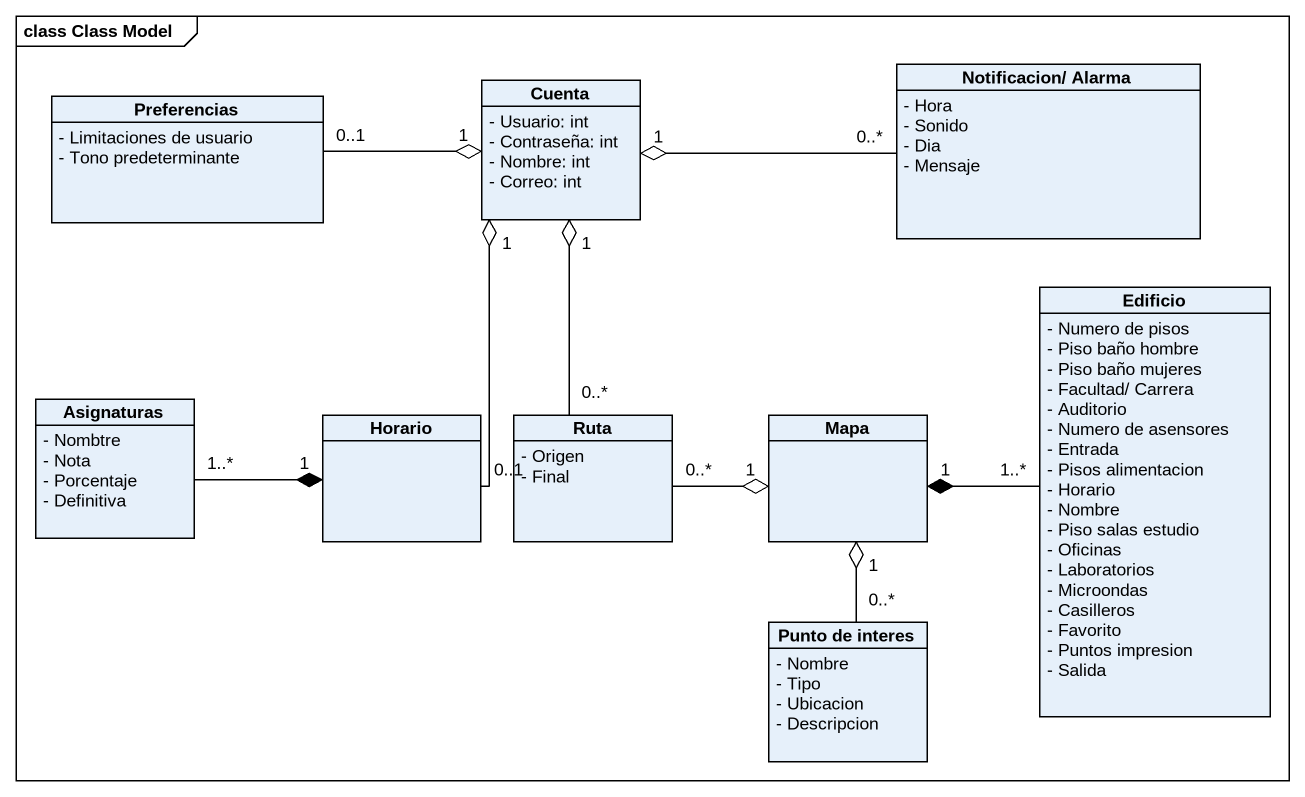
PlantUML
@startuml
mainframe class Class Model
hide circle
hide empty members
skinparam classAttributeIconSize 0
class "Notificacion/ Alarma" as Notificacion_Alarma {
  - Hora
  - Sonido
  - Dia
  - Mensaje
}
class Preferencias {
  - Limitaciones de usuario
  - Tono predeterminante
}
class Cuenta {
  - Usuario: int
  - Contraseña: int
  - Nombre: int
  - Correo: int
}
class Edificio {
  - Numero de pisos
  - Piso baño hombre
  - Piso baño mujeres
  - Facultad/ Carrera
  - Auditorio
  - Numero de asensores
  - Entrada
  - Pisos alimentacion
  - Horario
  - Nombre
  - Piso salas estudio
  - Oficinas
  - Laboratorios
  - Microondas
  - Casilleros
  - Favorito
  - Puntos impresion
  - Salida
}
class Asignaturas {
  - Nombtre
  - Nota
  - Porcentaje
  - Definitiva
}
class Horario
class Ruta {
  - Origen
  - Final
}
class Mapa
class "Punto de interes" as Punto_de_interes {
  - Nombre
  - Tipo
  - Ubicacion
  - Descripcion
}
Notificacion_Alarma "0..*" -left-o "1" Cuenta
Preferencias "0..1" -right-o "1" Cuenta
Edificio "1..*" -left-* "1" Mapa
Asignaturas "1..*" -right-* "1" Horario
Horario "0..1" -up-o "1" Cuenta
Ruta "0..*" -up-o "1" Cuenta
Ruta "0..*" -right-o "1" Mapa
Punto_de_interes "0..*" -up-o "1" Mapa
@enduml
